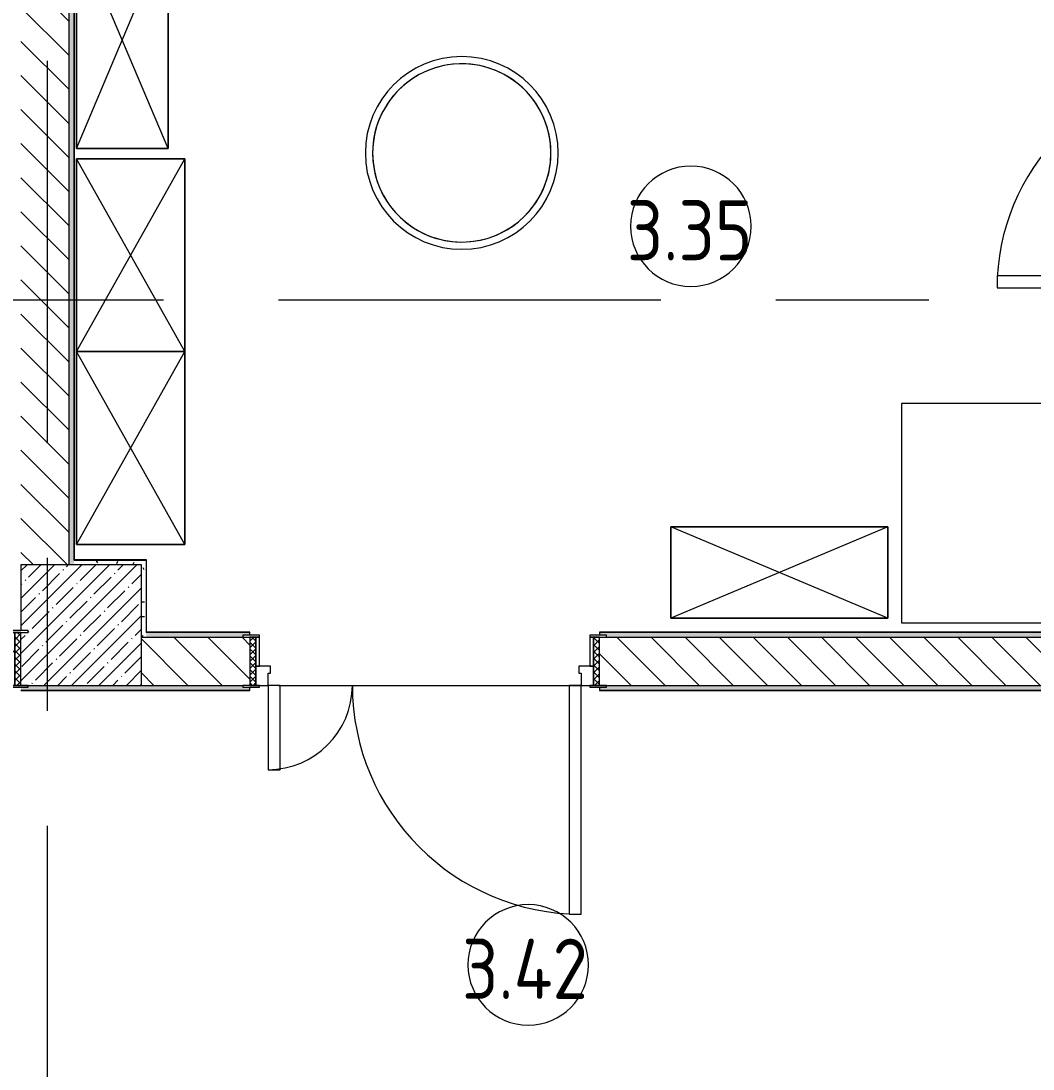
# Model space of a CAD drawing. Header units: millimetres. Extents: x 81382 to 274764, y -8553 to 29000.
# Drawn here: x 100600 to 104799, y 11807 to 16158 of the extents above; entities that cross this region are included whole.
import ezdxf

# ---------------------------------------------------------------- set-up
doc = ezdxf.new("R2010")
doc.units = ezdxf.units.MM
doc.linetypes.add('Осевая', pattern=[3175, 635, -476.25, 1587.5, -476.25])
for name, color, linetype, lineweight in [('A-AREA-IDEN', 7, 'Continuous', 9), ('A-DOOR', 7, 'Continuous', 9), ('A-DOOR-1', 7, 'Continuous', 13), ('A-DOOR-FRAM', 7, 'Continuous', 13), ('A-DOOR-FRAM-1', 7, 'Continuous', 9), ('A-WALL', 7, 'Continuous', 9), ('I-WALL', 7, 'Continuous', 9), ('S-COLS', 7, 'Continuous', 9), ('Оси-2', 7, 'Осевая', 9)]:
    doc.layers.add(name, color=color, linetype=linetype, lineweight=lineweight)
for name, color, linetype, lineweight, true_color in [('A-WALL-1', 7, 'Continuous', 9, 0x3c3c3c), ('A-WALL-FNSH-1', 7, 'Continuous', 9, 0x3c3c3c), ('I-FURN-1', 7, 'Continuous', 9, 0xf0f0f0)]:
    doc.layers.add(name, color=color, linetype=linetype, lineweight=lineweight, true_color=true_color)
doc.styles.add('GOST Common', font='GOST_Common.ttf', dxfattribs={"width": 0.9, "height": 250})
pattern_1 = [(135, (0, 0), (-70.71068, -70.71068), [])]
pattern_2 = [(0, (0, 0), (121.92, 30.48), [10.058, -81.382, 10.058, -81.382, -487.68]), (0, (0, 0), (121.92, 30.48), [-182.88, 10.058, -172.822, 10.058, -81.382, -213.36]), (0, (0, 0), (121.92, 30.48), [-457.2, 10.058, -50.902, 10.058, -142.342]), (120, (45.72, 15.24), (-87.356454, 90.345817), [10.058, -81.382, 10.058, -81.382, -487.68]), (120, (45.72, 15.24), (-87.356454, 90.345817), [-182.88, 10.058, -172.822, 10.058, -81.382, -213.36]), (120, (45.72, 15.24), (-87.356454, 90.345817), [-457.2, 10.058, -50.902, 10.058, -142.342]), (240, (60.96, 76.2), (-34.563546, -120.825817), [10.058, -81.382, 10.058, -81.382, -487.68]), (240, (60.96, 76.2), (-34.563546, -120.825817), [-182.88, 10.058, -172.822, 10.058, -81.382, -213.36]), (240, (60.96, 76.2), (-34.563546, -120.825817), [-457.2, 10.058, -50.902, 10.058, -142.342])]

# ---------------------------------------------------------------- blocks, each defined once
blk = doc.blocks.new('110_Дверь_СКБ_1Ст_Внутренняя1 - Д-8_п_ 950x2100h_охрана 2-32352576-План размещения напольных электротехнических лючков и розеток 3 этажа в осях 23-33')
at = {"layer": 'A-DOOR'}
h = blk.add_hatch(dxfattribs=at)
h.set_pattern_fill('FP_10', color=256, style=0, pattern_type=2)
h.set_pattern_definition([(135, (1826.41, 174.685), (-14.14214, -14.14214), []), (225, (1826.41, 174.685), (14.14214, -14.14214), [])])
h.paths.add_polyline_path([(487.5, -110), (487.5, 110), (462.5, 110), (462.5, -110)])
at = {"layer": 'A-DOOR-FRAM-1'}
h = blk.add_hatch(dxfattribs=at)
h.set_pattern_fill('FP_11', color=256, style=0, pattern_type=2)
h.set_pattern_definition([(45, (-296.384, 174.685), (-14.1421, 14.1421), []), (135, (-296.384, 174.685), (-14.1421, -14.1421), [])])
h.paths.add_polyline_path([(-437.5, -110), (-437.5, 110), (-462.5, 110), (-462.5, -110)])
at = {"layer": 'A-DOOR'}
blk.add_arc((437.5, 110), 850, 90, 180, dxfattribs=at)
at = {"layer": 'A-DOOR-1'}
for p, q in [((437.5, 960), (397.5, 960)), ((397.5, 960), (397.5, 110)), ((437.5, 110), (437.5, 960)), ((397.5, 110), (437.5, 110))]:
    blk.add_line(p, q, dxfattribs=at)
at = {"layer": 'A-DOOR-FRAM'}
for p, q in [((-422.5, 118), (-492.5, 118)), ((-492.5, 118), (-492.5, 110)), ((-492.5, 110), (-422.5, 110)), ((-437.5, 110), (-462.5, 110)), ((-462.5, 110), (-462.5, -110)), ((-412.5, 110), (-437.5, 110)), ((-437.5, 110), (-437.5, 30)), ((-437.5, -110), (-437.5, 110)), ((-422.5, 110), (-437.5, 110)), ((-437.5, 110), (-437.5, 109)), ((-437.5, 109), (-422.5, 109)), ((-422.5, 110), (-422.5, 118)), ((-422.5, 109), (-422.5, 110)), ((-412.5, 70), (-412.5, 110)), ((437.5, 110), (437.5, 70)), ((462.5, 110), (437.5, 110)), ((517.5, 118), (447.5, 118)), ((447.5, 118), (447.5, 110)), ((462.5, 110), (447.5, 110)), ((447.5, 110), (447.5, 109)), ((447.5, 110), (517.5, 110)), ((447.5, 109), (462.5, 109)), ((462.5, 30), (462.5, 110)), ((487.5, 110), (462.5, 110)), ((462.5, 110), (462.5, -110)), ((462.5, 109), (462.5, 110)), ((487.5, -110), (487.5, 110)), ((517.5, 110), (517.5, 118)), ((-402.5, 70), (-412.5, 70)), ((-402.5, 30), (-402.5, 70)), ((437.5, 70), (427.5, 70)), ((427.5, 70), (427.5, 30)), ((-437.5, 30), (-402.5, 30)), ((-422.5, 30), (-437.5, 30)), ((-437.5, 30), (-437.5, -110)), ((-422.5, -110), (-422.5, 30)), ((427.5, 30), (462.5, 30)), ((462.5, 30), (447.5, 30)), ((447.5, 30), (447.5, -110)), ((462.5, -110), (462.5, 30)), ((-422.5, -110), (-492.5, -110)), ((-492.5, -110), (-492.5, -118)), ((-492.5, -118), (-422.5, -118)), ((-462.5, -110), (-437.5, -110)), ((-437.5, -110), (-422.5, -110)), ((-422.5, -118), (-422.5, -110)), ((447.5, -110), (462.5, -110)), ((517.5, -110), (447.5, -110)), ((447.5, -110), (447.5, -118)), ((447.5, -118), (517.5, -118)), ((462.5, -110), (487.5, -110)), ((517.5, -118), (517.5, -110))]:
    blk.add_line(p, q, dxfattribs=at)
blk = doc.blocks.new('110_Дверь_СКБ_2Ст - Д-6_л__ ДОО_Дв_1450x2100h_Дверь из раздевальной в коридор-32357677-План размещения напольных электротехнических лючков и розеток 3 этажа в осях 23-33')
at = {"layer": 'A-DOOR'}
h = blk.add_hatch(dxfattribs=at)
h.set_pattern_fill('FP_18', color=256, style=0, pattern_type=2)
h.set_pattern_definition([(135, (1576.41, 164.685), (-14.14214, -14.14214), []), (225, (1576.41, 164.685), (14.14214, -14.14214), [])])
h.paths.add_polyline_path([(737.5, 100), (712.5, 100), (712.5, -100), (737.5, -100), (737.5, -2.1)])
at = {"layer": 'A-DOOR-FRAM-1'}
h = blk.add_hatch(dxfattribs=at)
h.set_pattern_fill('FP_19', color=256, style=0, pattern_type=2)
h.set_pattern_definition([(45, (-546.384, 164.685), (-14.1421, 14.1421), []), (135, (-546.384, 164.685), (-14.1421, -14.1421), [])])
h.paths.add_polyline_path([(-712.5, 100), (-712.5, -100), (-687.5, -100), (-687.5, 100)])
at = {"layer": 'A-DOOR'}
for centre, radius, start, end in [((-637.5, 100), 950, 0, 90), ((662.5, 100), 350, 90, 180)]:
    blk.add_arc(centre, radius, start, end, dxfattribs=at)
at = {"layer": 'A-DOOR-1'}
for p, q in [((-637.5, 1050), (-637.5, 100)), ((-587.5, 1050), (-637.5, 1050)), ((-587.5, 100), (-587.5, 1050)), ((662.5, 450), (612.5, 450)), ((612.5, 450), (612.5, 100)), ((662.5, 100), (662.5, 450)), ((-637.5, 100), (-587.5, 100)), ((612.5, 100), (662.5, 100))]:
    blk.add_line(p, q, dxfattribs=at)
at = {"layer": 'A-DOOR-FRAM'}
for p, q in [((-672.5, 108), (-742.5, 108)), ((-742.5, 108), (-742.5, 100)), ((-742.5, 100), (-672.5, 100)), ((-687.5, 100), (-712.5, 100)), ((-712.5, 100), (-712.5, -100)), ((-637.5, 100), (-687.5, 100)), ((-687.5, 100), (-687.5, 20)), ((-687.5, -100), (-687.5, 100)), ((-672.5, 100), (-672.5, 108)), ((-637.5, 50), (-637.5, 100)), ((662.5, 100), (662.5, 50)), ((712.5, 100), (662.5, 100)), ((767.5, 108), (697.5, 108)), ((697.5, 108), (697.5, 100)), ((697.5, 100), (767.5, 100)), ((712.5, 20), (712.5, 100)), ((737.5, 100), (712.5, 100)), ((712.5, 100), (712.5, -100)), ((737.5, -100), (737.5, 100)), ((767.5, 100), (767.5, 108)), ((-627.5, 50), (-637.5, 50)), ((-627.5, 20), (-627.5, 50)), ((662.5, 50), (652.5, 50)), ((652.5, 50), (652.5, 20)), ((-687.5, 20), (-627.5, 20)), ((-672.5, 20), (-687.5, 20)), ((-687.5, 20), (-687.5, -100)), ((-672.5, -100), (-672.5, 20)), ((652.5, 20), (712.5, 20)), ((712.5, 20), (697.5, 20)), ((697.5, 20), (697.5, -100)), ((712.5, -100), (712.5, 20)), ((-672.5, -100), (-742.5, -100)), ((-742.5, -100), (-742.5, -108)), ((-742.5, -108), (-672.5, -108)), ((-712.5, -100), (-687.5, -100)), ((-687.5, -100), (-672.5, -100)), ((-672.5, -108), (-672.5, -100)), ((697.5, -100), (712.5, -100)), ((767.5, -100), (697.5, -100)), ((697.5, -100), (697.5, -108)), ((697.5, -108), (767.5, -108)), ((712.5, -100), (737.5, -100)), ((767.5, -108), (767.5, -100))]:
    blk.add_line(p, q, dxfattribs=at)
blk = doc.blocks.new('BSC_Колонна _Прямоугольная - 500х500-17857564-План размещения напольных электротехнических лючков и розеток 3 этажа в осях 23-33')
at = {"layer": 'S-COLS'}
h = blk.add_hatch(dxfattribs=at)
h.set_pattern_fill('FP_33', color=256, style=0, pattern_type=2)
h.set_pattern_definition([(45, (-100850, -13650), (-57.024626, 57.024626), []), (45, (-100792.975, -13650), (-57.024626, 57.024626), [100.806, -20.161, 3.353, -16.808])])
h.paths.add_polyline_path([(-250, -250), (250, -250), (250, 250), (-250, 250), (-250, -22), (-220, -22), (-220, -30), (-250, -30), (-250, -147.9)])
for p, q in [((250, 250), (-250, 250)), ((-250, 250), (-250, -22)), ((250, -250), (250, 250)), ((-220, -250), (250, -250))]:
    blk.add_line(p, q, dxfattribs=at)
blk = doc.blocks.new('110_Дверь_СКБ_2Ст - Д-5_п_ Из игровой в коридор-32357676-План размещения напольных электротехнических лючков и розеток 3 этажа в осях 23-33')
at = {"layer": 'A-DOOR'}
for centre, radius, start, end in [((-637.5, 20), 900, 0, 90), ((662.5, 20), 400, 90, 180)]:
    blk.add_arc(centre, radius, start, end, dxfattribs=at)
at = {"layer": 'A-DOOR-1'}
for p, q in [((-637.5, 920), (-637.5, 20)), ((-587.5, 920), (-637.5, 920)), ((-587.5, 20), (-587.5, 920)), ((662.5, 420), (612.5, 420)), ((612.5, 420), (612.5, 20)), ((662.5, 20), (662.5, 420)), ((-637.5, 20), (-587.5, 20)), ((612.5, 20), (662.5, 20))]:
    blk.add_line(p, q, dxfattribs=at)
at = {"layer": 'A-DOOR-FRAM'}
for p, q in [((-672.5, 28), (-742.5, 28)), ((-742.5, 28), (-742.5, 20)), ((-742.5, 20), (-672.5, 20)), ((-637.5, 20), (-687.5, 20)), ((-687.5, 20), (-687.5, -60)), ((-672.5, 20), (-672.5, 28)), ((-637.5, -30), (-637.5, 20)), ((662.5, 20), (662.5, -30)), ((712.5, 20), (662.5, 20)), ((767.5, 28), (697.5, 28)), ((697.5, 28), (697.5, 20)), ((697.5, 20), (767.5, 20)), ((712.5, -60), (712.5, 20)), ((767.5, 20), (767.5, 28)), ((-672.5, -20), (-742.5, -20)), ((-742.5, -20), (-742.5, -28)), ((-742.5, -28), (-672.5, -28)), ((-672.5, -19), (-687.5, -19)), ((-687.5, -19), (-687.5, -20)), ((-687.5, -20), (-672.5, -20)), ((-672.5, -20), (-672.5, -19)), ((-672.5, -28), (-672.5, -20)), ((-627.5, -30), (-637.5, -30)), ((-627.5, -60), (-627.5, -30)), ((662.5, -30), (652.5, -30)), ((652.5, -30), (652.5, -60)), ((712.5, -19), (697.5, -19)), ((697.5, -19), (697.5, -20)), ((697.5, -20), (712.5, -20)), ((767.5, -20), (697.5, -20)), ((697.5, -20), (697.5, -28)), ((697.5, -28), (767.5, -28)), ((712.5, -20), (712.5, -19)), ((767.5, -28), (767.5, -20)), ((-687.5, -60), (-627.5, -60)), ((652.5, -60), (712.5, -60))]:
    blk.add_line(p, q, dxfattribs=at)
blk = doc.blocks.new('Шкаф параметрический - 1_286-V114-План размещения напольных электротехнических лючков и розеток 3 этажа в осях 23-33')
at = {"layer": 'I-FURN-1'}
for p, q in [((0, 0), (900, 380)), ((0, 380), (900, 0)), ((900, 380), (0, 380)), ((0, 380), (0, 0)), ((0, 0), (0, 380)), ((0, 380), (900, 380)), ((900, 0), (900, 380)), ((900, 380), (900, 0)), ((0, 0), (900, 0)), ((900, 0), (0, 0))]:
    blk.add_line(p, q, dxfattribs=at)
blk = doc.blocks.new('Стол базовый прямоугольный - 1_146-25586992-План размещения напольных электротехнических лючков и розеток 3 этажа в осях 23-33')
at = {"layer": 'I-FURN-1'}
for p, q in [((617.5, 455), (-617.5, 455)), ((-617.5, 455), (-617.5, -455)), ((617.5, -455), (617.5, 455)), ((-617.5, -455), (617.5, -455))]:
    blk.add_line(p, q, dxfattribs=at)
blk = doc.blocks.new('Шкаф параметрический - 1_254-V107-План размещения напольных электротехнических лючков и розеток 3 этажа в осях 23-33')
at = {"layer": 'I-FURN-1'}
for p, q in [((0, 0), (800, 450)), ((0, 450), (800, 0)), ((800, 450), (0, 450)), ((0, 450), (0, 0)), ((0, 0), (0, 450)), ((0, 450), (800, 450)), ((800, 0), (800, 450)), ((800, 450), (800, 0)), ((0, 0), (800, 0)), ((800, 0), (0, 0))]:
    blk.add_line(p, q, dxfattribs=at)
blk = doc.blocks.new('ПУФ - 1_53-25461062-План размещения напольных электротехнических лючков и розеток 3 этажа в осях 23-33')
at = {"layer": 'I-FURN-1'}
for radius, start, end in [(400, 360, 180), (400, 0, 180), (370, 360, 180), (370, 0, 127.0588), (370, 127.0588, 180), (400, 180, 360), (370, 180, 360), (370, 180, 328.2353), (370, 328.2353, 360), (400, 180, 360)]:
    blk.add_arc((0, 0), radius, start, end, dxfattribs=at)
blk = doc.blocks.new('Марка_Помещения - Номер-25198446-План размещения напольных электротехнических лючков и розеток 3 этажа в осях 23-33')
at = {"layer": 'A-AREA-IDEN'}
for start, end in [(360, 180), (180, 360)]:
    blk.add_arc((0, 0), 2.5, start, end, dxfattribs=at)

msp = doc.modelspace()

# ---------------------------------------------------------------- hatches: boundary and pattern name
at = {"layer": 'I-WALL'}
h = msp.add_hatch(dxfattribs=at)
h.set_pattern_fill('FP_35', color=256, style=0, pattern_type=2)
h.set_pattern_definition(pattern_2)
h.paths.add_polyline_path([(100800, 13900), (100820, 13900), (100820, 21150), (100800, 21150), (100800, 15232.5)])
h = msp.add_hatch(dxfattribs=at)
h.set_pattern_fill('FP_3', color=256, style=0, pattern_type=2)
h.set_pattern_definition(pattern_1)
h.paths.add_polyline_path([(100600, 13900), (100800, 13900), (100800, 17530), (100600, 17530), (100600, 15232.5)])
h = msp.add_hatch(dxfattribs=at)
h.set_pattern_fill('FP_35', color=256, style=0, pattern_type=2)
h.set_pattern_definition(pattern_2)
h.paths.add_polyline_path([(101100, 13900), (101120, 13900), (101120, 13920), (100820, 13920), (100820, 13900)])
h = msp.add_hatch(dxfattribs=at)
h.set_pattern_fill('FP_35', color=256, style=0, pattern_type=2)
h.set_pattern_definition(pattern_2)
h.paths.add_polyline_path([(101120, 13600), (101120, 13900), (101100, 13900), (101100, 13600)])
h = msp.add_hatch(dxfattribs=at)
h.set_pattern_fill('FP_35', color=256, style=0, pattern_type=2)
h.set_pattern_definition(pattern_2)
h.paths.add_polyline_path([(105550, 13600), (105550, 13620), (103000, 13620), (103000, 13608), (103030, 13608), (103030, 13600), (104901.7, 13600)])
h.paths.add_polyline_path([(101520, 13600), (101520, 13608), (101550, 13608), (101550, 13620), (101120, 13620), (101120, 13600)])
h = msp.add_hatch(dxfattribs=at)
h.set_pattern_fill('FP_3', color=256, style=0, pattern_type=2)
h.set_pattern_definition(pattern_1)
h.paths.add_polyline_path([(120930, 13400), (120930, 13600), (118930.4, 13600), (118930.4, 13400), (120460, 13400)])
h.paths.add_polyline_path([(117480.4, 13400), (117480.4, 13600), (116100, 13600), (116100, 13400), (117450.4, 13400)])
h.paths.add_polyline_path([(115600, 13400), (115600, 13600), (111050, 13600), (111050, 13400), (115077.2, 13400)])
h.paths.add_polyline_path([(110550, 13400), (110550, 13600), (109770, 13600), (109770, 13400), (109989.4, 13400)])
h.paths.add_polyline_path([(108320, 13400), (108320, 13600), (103000, 13600), (103000, 13400), (108290, 13400)])
h.paths.add_polyline_path([(101550, 13400), (101550, 13600), (101100, 13600), (101100, 13400), (101520, 13400)])
h = msp.add_hatch(dxfattribs=at)
h.set_pattern_fill('FP_35', color=256, style=0, pattern_type=2)
h.set_pattern_definition(pattern_2)
h.paths.add_polyline_path([(120359, 13380), (120360, 13380), (120360, 13400), (118960.4, 13399.6), (118960.4, 13392), (118930.4, 13392), (118930.4, 13380), (120164.9, 13380)])
h.paths.add_polyline_path([(117450.4, 13380), (117480.4, 13380), (117480.4, 13392), (117450.4, 13392), (117450.4, 13400), (109800, 13400), (109800, 13392), (109770, 13392), (109770, 13380), (115077.2, 13380)])
h.paths.add_polyline_path([(108081.5, 13380), (108320, 13380), (108320, 13392), (108290, 13392), (108290, 13400), (103030, 13400), (103030, 13392), (103000, 13392), (103000, 13380), (107445.6, 13380)])
h.paths.add_polyline_path([(101520, 13380), (101550, 13380), (101550, 13392), (101520, 13392), (101520, 13400), (100630, 13400), (100630, 13392), (100600, 13392), (100600, 13380), (101100, 13380)])
h.paths.add_polyline_path([(99620, 13380), (99650, 13380), (99650, 13392), (99620, 13392), (99620, 13400), (98700, 13400), (98700, 13380), (98720, 13380)])

# ---------------------------------------------------------------- linework, layer by layer
at = {"layer": 'A-WALL'}
for p, q in [((100820, 21130), (100820, 13920)), ((101120, 13920), (101120, 13620)), ((105530, 13620), (103000, 13620)), ((101100, 13600), (101520, 13600)), ((103030, 13600), (106070, 13600)), ((101100, 13400), (101520, 13400)), ((103030, 13400), (108290, 13400))]:
    msp.add_line(p, q, dxfattribs=at)
at = {"layer": 'A-WALL-1'}
for p, q in [((100800, 13900), (100800, 21400)), ((100821, 13920), (100820, 13920)), ((101550, 13620), (101120, 13620)), ((101550, 13608), (101550, 13620)), ((103000, 13620), (103000, 13608)), ((100600, 13380), (101550, 13380)), ((101550, 13380), (101550, 13392)), ((103000, 13392), (103000, 13380)), ((103000, 13380), (108320, 13380))]:
    msp.add_line(p, q, dxfattribs=at)
at = {"layer": 'A-WALL-FNSH-1'}
for p, q in [((100821, 21129), (100821, 13920)), ((101121, 13921), (100821, 13921)), ((100821, 13920), (101120, 13920)), ((101121, 13621), (101121, 13921)), ((101550, 13621), (101121, 13621)), ((101550, 13620), (101550, 13621)), ((105529, 13621), (103000, 13621)), ((103000, 13621), (103000, 13620)), ((100600, 13379), (101550, 13379)), ((101550, 13379), (101550, 13380)), ((103000, 13380), (103000, 13379)), ((103000, 13379), (108320, 13379))]:
    msp.add_line(p, q, dxfattribs=at)
at = {"layer": 'Оси-2'}
for p, q in [((100710, 593.7), (100710, 18900)), ((84681.8, 15000), (122160, 15000)), ((84681.8, 13400), (122130, 13400))]:
    msp.add_line(p, q, dxfattribs=at)

# ---------------------------------------------------------------- block references
at = {"layer": 'A-AREA-IDEN', "xscale": 99.99999999999993, "yscale": 99.99999999999993, "zscale": 99.99999999999993}
for p in [(103379.5, 15305.4), (102704.6, 12239.8)]:
    msp.add_blockref('Марка_Помещения - Номер-25198446-План размещения напольных электротехнических лючков и розеток 3 этажа в осях 23-33', p, dxfattribs=at)
at = {"layer": 'A-DOOR'}
for name, p, rotation in [('110_Дверь_СКБ_2Ст - Д-5_п_ Из игровой в коридор-32357676-План размещения напольных электротехнических лючков и розеток 3 этажа в осях 23-33', (105570, 15687.5), 89.99999999999986), ('110_Дверь_СКБ_2Ст - Д-6_л__ ДОО_Дв_1450x2100h_Дверь из раздевальной в коридор-32357677-План размещения напольных электротехнических лючков и розеток 3 этажа в осях 23-33', (102287.5, 13500), 180)]:
    msp.add_blockref(name, p, dxfattribs=dict(at, rotation=rotation))
msp.add_blockref('110_Дверь_СКБ_1Ст_Внутренняя1 - Д-8_п_ 950x2100h_охрана 2-32352576-План размещения напольных электротехнических лючков и розеток 3 этажа в осях 23-33', (100112.5, 13510), dxfattribs=at)
at = {"layer": 'I-FURN-1'}
for name, p, rotation in [('Шкаф параметрический - 1_286-V114-План размещения напольных электротехнических лючков и розеток 3 этажа в осях 23-33', (101210.3, 15629), 89.99999999999719), ('Шкаф параметрический - 1_254-V107-План размещения напольных электротехнических лючков и розеток 3 этажа в осях 23-33', (101280.3, 14785.3), 89.99999999999865), ('Шкаф параметрический - 1_254-V107-План размещения напольных электротехнических лючков и розеток 3 этажа в осях 23-33', (101280.3, 13985.3), 89.99999999999865), ('Шкаф параметрический - 1_286-V114-План размещения напольных электротехнических лючков и розеток 3 этажа в осях 23-33', (104196.2, 14058.6), 180)]:
    msp.add_blockref(name, p, dxfattribs=dict(at, rotation=rotation))
for name, p in [('ПУФ - 1_53-25461062-План размещения напольных электротехнических лючков и розеток 3 этажа в осях 23-33', (102429, 15610)), ('Стол базовый прямоугольный - 1_146-25586992-План размещения напольных электротехнических лючков и розеток 3 этажа в осях 23-33', (104871.7, 14114.5))]:
    msp.add_blockref(name, p, dxfattribs=at)
at = {"layer": 'S-COLS'}
msp.add_blockref('BSC_Колонна _Прямоугольная - 500х500-17857564-План размещения напольных электротехнических лючков и розеток 3 этажа в осях 23-33', (100850, 13650), dxfattribs=at)

# ---------------------------------------------------------------- texts
at = {"layer": 'A-AREA-IDEN', "char_height": 250, "attachment_point": 1, "style": 'GOST Common'}
for s, insert, width in [('3.35', (103113.8, 15413.9), 663.797), ('3.42', (102429.9, 12348.3), 685.443)]:
    msp.add_mtext(s, dxfattribs=dict(at, insert=insert, width=width))

doc.saveas('drawing.dxf')
